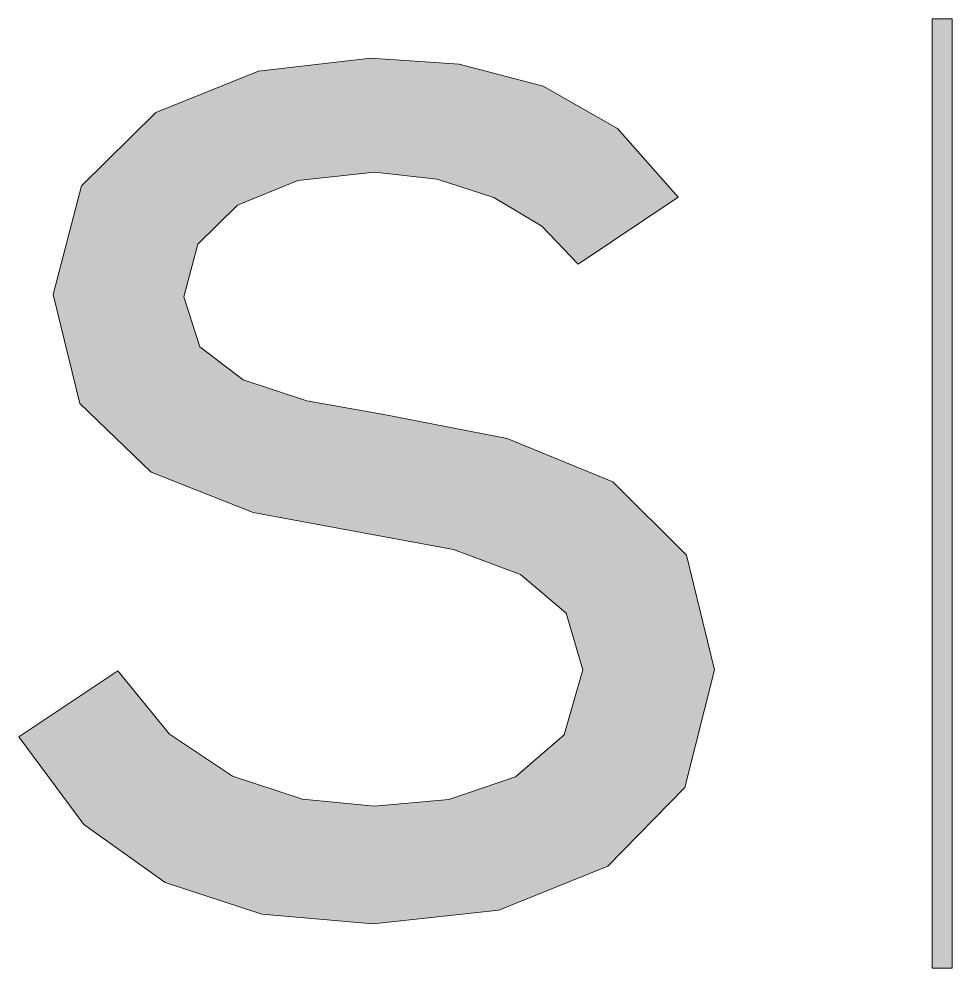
# Model space of a CAD drawing. Extents: x 0 to 840, y 0 to 594.
# Drawn here: x 773.62 to 778.74, y 227.73 to 232.93 of the extents above; entities that cross this region are included whole.
import ezdxf

# ---------------------------------------------------------------- set-up
doc = ezdxf.new("R2010")
doc.units = 0
doc.layers.add('HCL010__', color=7, linetype='Continuous', lineweight=0)

# ---------------------------------------------------------------- blocks, each defined once
blk = doc.blocks.new('logo_arcadis')
at = {"layer": 'HCL010__'}
blk.add_hatch(color=7, dxfattribs=at).paths.add_polyline_path([(4.539869, 0.005804), (4.450849, 0.013617), (4.373489, 0.039009), (4.308429, 0.085286), (4.256509, 0.155491), (4.335609, 0.208225), (4.376789, 0.157552), (4.427249, 0.124078), (4.483179, 0.105631), (4.540859, 0.099935), (4.600259, 0.10536), (4.653809, 0.123535), (4.692599, 0.157227), (4.707529, 0.209202), (4.694119, 0.254611), (4.657819, 0.285591), (4.604219, 0.305448), (4.538959, 0.317436), (4.443849, 0.335178), (4.362309, 0.367296), (4.305239, 0.422471), (4.283799, 0.509545), (4.306429, 0.596735), (4.366049, 0.655385), (4.448079, 0.688425), (4.538029, 0.698785), (4.608719, 0.693905), (4.675719, 0.676435), (4.735299, 0.642415), (4.783749, 0.587675), (4.703719, 0.534015), (4.674809, 0.564455), (4.636389, 0.587345), (4.590929, 0.601945), (4.540859, 0.607475), (4.479649, 0.600805), (4.431369, 0.581275), (4.399679, 0.549915), (4.388289, 0.507655), (4.401099, 0.467666), (4.435819, 0.441189), (4.486819, 0.424425), (4.548389, 0.41352), (4.646919, 0.394422), (4.731499, 0.3597), (4.790639, 0.300835), (4.812929, 0.209202), (4.789169, 0.115071), (4.727599, 0.052084), (4.640399, 0.016818)])
at = {"layer": 'HCL010__', "color": 7}
for p, q in [((4.448079, 0.688425), (4.538029, 0.698785)), ((4.538029, 0.698785), (4.608719, 0.693905)), ((4.608719, 0.693905), (4.675719, 0.676435)), ((4.366049, 0.655385), (4.448079, 0.688425)), ((4.675719, 0.676435), (4.735299, 0.642415)), ((4.306429, 0.596735), (4.366049, 0.655385)), ((4.735299, 0.642415), (4.783749, 0.587675)), ((4.479649, 0.600805), (4.431369, 0.581275)), ((4.540859, 0.607475), (4.479649, 0.600805)), ((4.590929, 0.601945), (4.540859, 0.607475)), ((4.636389, 0.587345), (4.590929, 0.601945)), ((4.283799, 0.509545), (4.306429, 0.596735)), ((4.674809, 0.564455), (4.636389, 0.587345)), ((4.783749, 0.587675), (4.703719, 0.534015)), ((4.431369, 0.581275), (4.399679, 0.549915)), ((4.703719, 0.534015), (4.674809, 0.564455)), ((4.399679, 0.549915), (4.388289, 0.507655)), ((4.703719, 0.534015), (4.703719, 0.534015)), ((4.305239, 0.422471), (4.283799, 0.509545)), ((4.388289, 0.507655), (4.401099, 0.467666)), ((4.401099, 0.467666), (4.435819, 0.441189)), ((4.435819, 0.441189), (4.486819, 0.424425)), ((4.362309, 0.367296), (4.305239, 0.422471)), ((4.486819, 0.424425), (4.548389, 0.41352)), ((4.548389, 0.41352), (4.646919, 0.394422)), ((4.646919, 0.394422), (4.731499, 0.3597)), ((4.443849, 0.335178), (4.362309, 0.367296)), ((4.731499, 0.3597), (4.790639, 0.300835)), ((4.538959, 0.317436), (4.443849, 0.335178)), ((4.604219, 0.305448), (4.538959, 0.317436)), ((4.657819, 0.285591), (4.604219, 0.305448)), ((4.790639, 0.300835), (4.812929, 0.209202)), ((4.694119, 0.254611), (4.657819, 0.285591)), ((4.707529, 0.209202), (4.694119, 0.254611)), ((4.256509, 0.155491), (4.335609, 0.208225)), ((4.335609, 0.208225), (4.376789, 0.157552)), ((4.692599, 0.157227), (4.707529, 0.209202)), ((4.812929, 0.209202), (4.789169, 0.115071)), ((4.308429, 0.085286), (4.256509, 0.155491)), ((4.376789, 0.157552), (4.427249, 0.124078)), ((4.653809, 0.123535), (4.692599, 0.157227)), ((4.427249, 0.124078), (4.483179, 0.105631)), ((4.600259, 0.10536), (4.653809, 0.123535)), ((4.789169, 0.115071), (4.727599, 0.052084)), ((4.483179, 0.105631), (4.540859, 0.099935)), ((4.540859, 0.099935), (4.600259, 0.10536)), ((4.373489, 0.039009), (4.308429, 0.085286)), ((4.727599, 0.052084), (4.640399, 0.016818)), ((4.450849, 0.013617), (4.373489, 0.039009)), ((4.640399, 0.016818), (4.539869, 0.005804)), ((4.539869, 0.005804), (4.450849, 0.013617))]:
    blk.add_line(p, q, dxfattribs=at)
at = {"layer": 'HCL010__', "color": 7, "extrusion": (0, 0, -1)}
blk.add_solid([(-4.987039, 0.730195), (-4.987039, -0.029568), (-5.002929, 0.730195), (-5.002929, -0.029568)], dxfattribs=at)
at = {"layer": 'HCL010__', "color": 7}
blk.add_3dface([(4.987039, 0.730195), (4.987039, -0.029568), (5.002929, -0.029568), (5.002929, 0.730195)], dxfattribs=at)

msp = doc.modelspace()

# ---------------------------------------------------------------- block references
at = {"layer": 'HCL010__', "xscale": 6.85096238508733, "yscale": 6.85096238508733, "zscale": 6.85096238508733}
msp.add_blockref('logo_arcadis', (744.463, 227.9307), dxfattribs=at)

doc.saveas('drawing.dxf')
